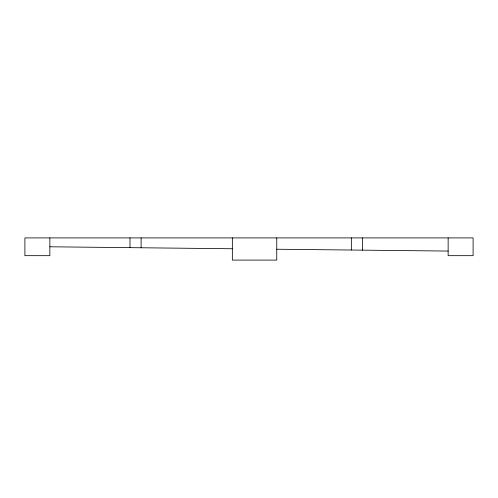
<?xml version="1.0" encoding="UTF-8"?>
<svg xmlns="http://www.w3.org/2000/svg" width="498" height="498" viewBox="0 0 498 498"><rect width="100%" height="100%" fill="white"/><g stroke="black" fill="none" stroke-linecap="round" stroke-linejoin="round"><path stroke-width="0.75" d="M49.856 246.79L232.348 248.751M276.757 249.23L448.144 251.067M448.144 237.907L448.144 255.673L473.1 255.673L473.1 237.907L24.9 237.907L24.9 255.673L49.856 255.673L49.856 237.907M362.451 237.907L362.451 250.145M351.345 237.907L351.345 250.027M276.757 237.907L276.757 260.093L232.348 260.093L232.348 237.907M141.102 237.907L141.102 247.774M130.003 237.907L130.003 247.649"/></g></svg>
